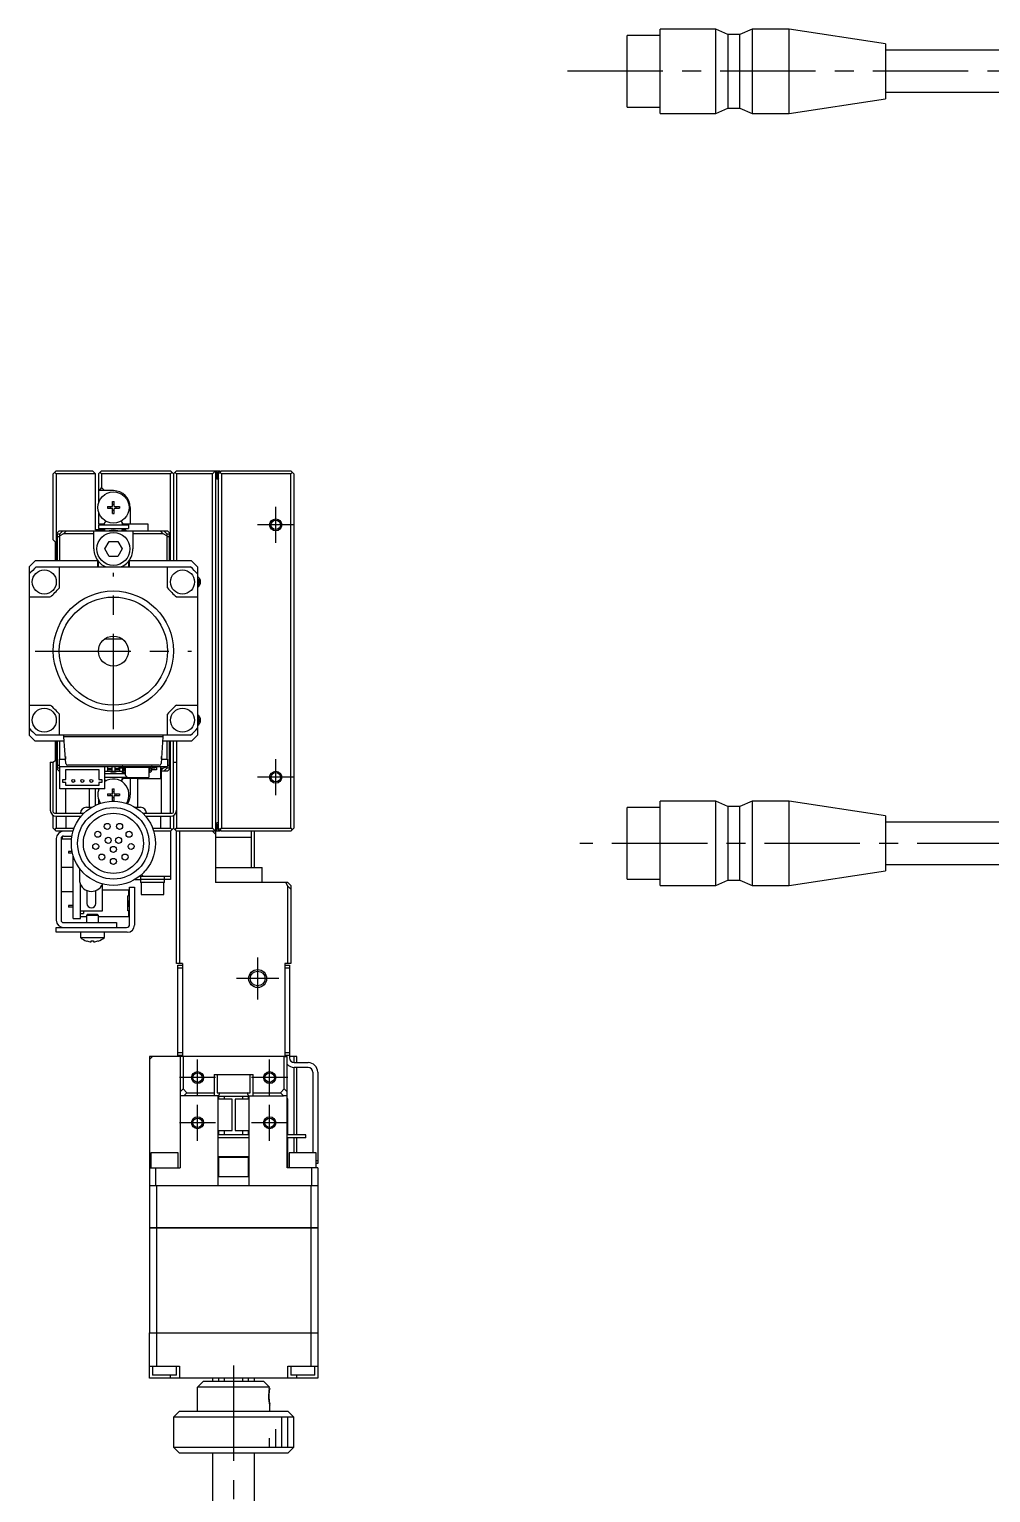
# Model space of a CAD drawing. Extents: x 0 to 729, y -8 to 401.
# Drawn here: x 0 to 160, y 150.4 to 394 of the extents above; entities that cross this region are included whole.
import ezdxf

# ---------------------------------------------------------------- set-up
doc = ezdxf.new("R2010")
doc.units = 0
doc.header["$LTSCALE"] = 0.5
doc.linetypes.add('CENTER', pattern=[50.8, 31.75, -6.35, 6.35, -6.35])
for name, color, linetype in [('MSM_CENTER', 1, 'CENTER'), ('MSM_CONTINUOUS', 7, 'CONTINUOUS'), ('MSM_NARROW', 5, 'CONTINUOUS')]:
    doc.layers.add(name, color=color, linetype=linetype)

msp = doc.modelspace()

# ---------------------------------------------------------------- linework, layer by layer
at = {"layer": 'MSM_CENTER'}
for p, q in [((181.65, 387.01), (88.65, 387.01)), ((41, 308.51), (41, 314.51)), ((44, 311.51), (38, 311.51)), ((14, 277.51), (14, 303.51)), ((1, 290.51), (27, 290.51)), ((41, 266.51), (41, 272.51)), ((44, 269.51), (38, 269.51)), ((239.83, 258.51), (91.6, 258.51)), ((38, 239.51), (38, 232.51)), ((41.5, 236.01), (34.5, 236.01)), ((28, 216.51), (28, 222.51)), ((40, 216.51), (40, 222.51)), ((31, 219.51), (25, 219.51)), ((43, 219.51), (37, 219.51)), ((28, 209.01), (28, 215.01)), ((40, 209.01), (40, 215.01)), ((31, 212.01), (25, 212.01)), ((43, 212.01), (37, 212.01)), ((34, 171.59), (34, 84.16))]:
    msp.add_line(p, q, dxfattribs=at)
at = {"layer": 'MSM_CONTINUOUS'}
for p, q in [((99.46, 381.06), (99.46, 392.96)), ((104.96, 392.96), (99.46, 392.96)), ((104.96, 380.01), (104.96, 394.01)), ((114.26, 394.01), (104.96, 394.01)), ((114.26, 380.01), (114.26, 394.01)), ((116.26, 393.16), (114.26, 394.01)), ((116.26, 393.16), (116.26, 380.86)), ((118.26, 393.16), (116.26, 393.16)), ((120.26, 394.01), (118.26, 393.16)), ((118.26, 380.86), (118.26, 393.16)), ((120.26, 394.01), (120.26, 380.01)), ((126.46, 394.01), (120.26, 394.01)), ((126.46, 380.01), (126.46, 394.01)), ((142.46, 391.58), (126.46, 394.01)), ((142.46, 391.58), (142.46, 382.44)), ((165.96, 390.51), (142.46, 390.51)), ((126.46, 380.01), (142.46, 382.44)), ((142.46, 383.51), (165.96, 383.51)), ((99.46, 381.06), (104.96, 381.06)), ((104.96, 380.01), (114.26, 380.01)), ((114.26, 380.01), (116.26, 380.86)), ((116.26, 380.86), (118.26, 380.86)), ((118.26, 380.86), (120.26, 380.01)), ((120.26, 380.01), (126.46, 380.01)), ((4, 320.01), (4.5, 320.51)), ((4, 309.01), (4, 320.01)), ((4.5, 320.01), (4.25, 320.26)), ((4.5, 320.51), (10.5, 320.51)), ((11, 320.01), (4.5, 320.01)), ((4.5, 320.01), (4.5, 305.51)), ((10.5, 320.51), (11, 320.01)), ((11, 310.71), (11, 320.01)), ((11.5, 320.01), (12, 320.51)), ((11.5, 320.01), (11.5, 315.13)), ((12, 320.01), (11.75, 320.26)), ((12, 320.51), (23.5, 320.51)), ((12, 320.01), (12, 317.71)), ((23.5, 320.01), (12, 320.01)), ((23.5, 320.51), (24, 320.01)), ((23.75, 320.26), (23.5, 320.01)), ((23.5, 305.51), (23.5, 320.01)), ((24.5, 320.51), (24, 320.01)), ((24, 320.01), (24, 305.51)), ((24.5, 320.01), (24.25, 320.26)), ((24.5, 320.51), (31.7, 320.51)), ((30.5, 320.01), (24.5, 320.01)), ((24.5, 320.01), (24.5, 305.51)), ((31, 320.51), (30.5, 320.01)), ((30.5, 261.01), (30.5, 320.01)), ((31, 320.51), (31, 252.01)), ((31.23, 320.51), (31.23, 319.11)), ((31.5, 319.11), (31.23, 319.11)), ((31.4, 320.11), (31.4, 319.41)), ((32, 320.51), (31.5, 320.01)), ((31.5, 261.01), (31.5, 320.01)), ((31.7, 320.51), (31.8, 320.41)), ((31.7, 320.41), (31.9, 320.41)), ((32, 320.01), (31.75, 320.26)), ((32, 320.51), (43.5, 320.51)), ((43.5, 320.01), (32, 320.01)), ((32, 320.01), (32, 261.01)), ((43.5, 320.51), (44, 320.01)), ((43.75, 320.26), (43.5, 320.01)), ((43.5, 261.01), (43.5, 320.01)), ((44, 320.01), (44, 261.01)), ((14, 317.21), (11.5, 317.21)), ((12, 317.71), (11.65, 317.21)), ((12.5, 317.21), (12, 317.71)), ((13, 314.56), (13, 314.27)), ((13, 314.56), (13.8, 314.56)), ((13, 314.27), (13.8, 314.27)), ((13.53, 314.27), (13.53, 314.56)), ((13.86, 315.41), (14.15, 315.41)), ((13.86, 314.62), (13.86, 315.41)), ((14.15, 314.88), (13.86, 314.88)), ((14.15, 314.62), (14.15, 315.41)), ((14.21, 314.56), (15, 314.56)), ((14.21, 314.27), (15, 314.27)), ((14.47, 314.27), (14.47, 314.56)), ((15, 314.56), (15, 314.27)), ((16.8, 314.41), (16.8, 311.71)), ((11.5, 313.7), (11.5, 311.71)), ((12.45, 311.71), (12.62, 312.01)), ((13.86, 313.41), (13.86, 314.21)), ((13.86, 313.94), (14.15, 313.94)), ((13.86, 313.41), (14.15, 313.41)), ((14.15, 313.41), (14.15, 314.21)), ((15.38, 312.01), (15.55, 311.71)), ((5, 310.51), (4.5, 310.01)), ((4.7, 310.01), (5.1, 310.01)), ((4.7, 305.51), (4.7, 310.01)), ((5.1, 309.51), (4.7, 309.51)), ((5, 310.51), (23, 310.51)), ((5.1, 310.01), (5.6, 310.51)), ((5.71, 310.01), (5.1, 309.71)), ((5.1, 305.51), (5.1, 310.01)), ((5.5, 310.51), (5.5, 310.41)), ((6.21, 310.51), (5.71, 310.01)), ((10.75, 310.01), (5.71, 310.01)), ((10.75, 307.51), (10.75, 310.51)), ((12.45, 310.71), (11, 310.71)), ((11.23, 310.51), (11.23, 310.71)), ((11.5, 311.71), (12.45, 311.71)), ((11.5, 311.51), (16.5, 311.51)), ((11.5, 311.51), (11.5, 310.91)), ((11.5, 310.91), (16.5, 310.91)), ((12.45, 310.71), (12.57, 310.51)), ((15.43, 310.51), (15.55, 310.71)), ((15.55, 311.71), (19.7, 311.71)), ((16, 310.71), (15.55, 310.71)), ((16, 310.51), (16, 310.71)), ((16, 310.71), (16.2, 310.51)), ((16.5, 311.51), (16.5, 310.91)), ((17.25, 310.51), (17.25, 307.51)), ((22.29, 310.01), (17.25, 310.01)), ((19.7, 311.71), (19.7, 310.51)), ((22.29, 310.01), (21.79, 310.51)), ((22.9, 309.71), (22.29, 310.01)), ((22.4, 310.51), (22.9, 310.01)), ((22.5, 310.51), (22.5, 310.41)), ((22.9, 310.01), (23.3, 310.01)), ((22.9, 310.01), (22.9, 305.51)), ((23.3, 309.51), (22.9, 309.51)), ((23.5, 310.01), (23, 310.51)), ((23.3, 310.01), (23.3, 305.51)), ((4.35, 308.66), (4, 309.01)), ((4.35, 305.51), (4.35, 308.66)), ((12.56, 307.51), (13.28, 308.76)), ((13.28, 306.26), (12.56, 307.51)), ((13.28, 308.76), (14.72, 308.76)), ((14.72, 308.76), (15.44, 307.51)), ((15.44, 307.51), (14.72, 306.26)), ((1, 305.51), (0, 304.51)), ((0, 304.51), (0, 276.51)), ((11.4, 305.51), (1, 305.51)), ((1.15, 304.51), (26.85, 304.51)), ((5, 304.51), (5, 301.01)), ((11.4, 304.51), (11.4, 305.51)), ((11.51, 304.51), (11.51, 305.43)), ((14.72, 306.26), (13.28, 306.26)), ((16.49, 305.43), (16.49, 304.51)), ((16.6, 305.51), (16.6, 304.51)), ((27, 305.51), (16.6, 305.51)), ((23, 301.01), (23, 304.51)), ((28, 304.51), (27, 305.51)), ((28, 304.51), (28, 276.51)), ((3.5, 299.51), (0, 299.51)), ((28, 299.51), (24.5, 299.51)), ((15.5, 292.51), (12.5, 292.51)), ((0, 281.51), (3.5, 281.51)), ((24.5, 281.51), (28, 281.51)), ((5, 280.01), (5, 276.51)), ((23, 276.51), (23, 280.01)), ((0, 276.51), (1, 275.51)), ((5.82, 275.51), (1, 275.51)), ((26.85, 276.51), (1.15, 276.51)), ((4.35, 272.36), (4.35, 275.51)), ((4.5, 275.51), (4.5, 263.51)), ((4.7, 271.01), (4.7, 275.51)), ((5.1, 272.51), (5.1, 275.51)), ((5.77, 276.21), (5.75, 276.51)), ((6.08, 271.79), (5.77, 276.21)), ((22.23, 276.21), (5.77, 276.21)), ((22.23, 276.21), (21.92, 271.79)), ((27, 275.51), (22.18, 275.51)), ((22.25, 276.51), (22.23, 276.21)), ((22.9, 275.51), (22.9, 272.51)), ((23.3, 275.51), (23.3, 271.01)), ((23.5, 263.51), (23.5, 275.51)), ((24, 272.01), (24, 275.51)), ((24.5, 275.51), (24.5, 272.01)), ((27, 275.51), (28, 276.51)), ((6, 272.94), (6, 272.51)), ((22, 272.51), (22, 272.94)), ((3.5, 272.01), (4, 272.01)), ((3.5, 272.01), (3.5, 264.01)), ((4, 272.01), (4.35, 272.36)), ((4, 263.71), (4, 272.01)), ((4.5, 271.01), (5, 270.51)), ((4.7, 271.51), (5, 271.51)), ((5.07, 271.01), (4.7, 271.01)), ((5, 272.51), (6.03, 272.51)), ((5, 272.51), (5, 271.31)), ((5, 271.31), (23, 271.31)), ((5, 270.51), (5.07, 270.51)), ((5.07, 267.61), (5.07, 271.31)), ((6.07, 270.81), (11.57, 270.81)), ((6.07, 269.16), (6.07, 270.81)), ((21.62, 271.51), (6.38, 271.51)), ((11.57, 270.81), (11.57, 269.16)), ((12.57, 267.61), (12.57, 271.31)), ((12.57, 270.51), (15.59, 270.51)), ((13, 271.31), (13, 270.51)), ((13.75, 270.89), (13, 270.89)), ((13.75, 270.76), (13, 270.76)), ((13.75, 271.31), (13.75, 270.51)), ((14.25, 271.31), (14.25, 270.51)), ((15, 270.89), (14.25, 270.89)), ((15, 270.76), (14.25, 270.76)), ((14.95, 271.08), (14.95, 271.31)), ((14.95, 271.08), (15.46, 271.08)), ((15, 271.08), (15, 270.51)), ((15.2, 271.08), (15.2, 271.31)), ((15.27, 271.08), (15.27, 271.31)), ((15.55, 270.31), (15.43, 270.51)), ((15.5, 271.31), (15.5, 271.31)), ((15.5, 271.08), (15.5, 270.51)), ((15.56, 270.89), (15.5, 270.89)), ((15.56, 270.76), (15.5, 270.76)), ((15.56, 270.98), (15.56, 270.65)), ((15.79, 270.65), (15.79, 270.98)), ((16, 270.89), (15.79, 270.89)), ((16, 270.76), (15.79, 270.76)), ((15.89, 270.55), (16, 270.55)), ((16, 269.86), (16, 271.11)), ((16.1, 271.21), (19.8, 271.21)), ((16.69, 271.31), (16.69, 271.21)), ((17.25, 271.31), (17.25, 271.21)), ((18.1, 271.31), (18.1, 271.21)), ((18.22, 271.31), (18.22, 271.21)), ((19.9, 271.11), (19.9, 269.53)), ((20.11, 270.76), (19.9, 270.76)), ((19.9, 270.55), (20.01, 270.55)), ((20.11, 270.65), (20.11, 270.98)), ((20.22, 271.31), (20.22, 271.23)), ((20.34, 270.98), (20.34, 270.65)), ((21.17, 270.76), (20.34, 270.76)), ((20.44, 271.08), (20.95, 271.08)), ((20.64, 271.31), (20.64, 271.08)), ((20.7, 271.31), (20.7, 271.08)), ((20.95, 271.31), (20.95, 271.08)), ((21.17, 271.31), (21.17, 270.76)), ((21.9, 269.31), (21.9, 271.31)), ((21.9, 271.01), (22.29, 271.01)), ((21.9, 270.63), (22.29, 271.01)), ((23, 270.51), (21.9, 270.51)), ((21.97, 272.51), (23, 272.51)), ((22, 263.51), (22, 270.51)), ((22.29, 271.01), (22.89, 271.31)), ((22.9, 271.01), (22.4, 270.51)), ((22.5, 270.61), (22.5, 270.51)), ((22.9, 271.31), (22.9, 271.01)), ((23.3, 271.01), (22.9, 271.01)), ((23, 272.51), (23, 271.31)), ((23, 271.51), (23.3, 271.51)), ((23, 270.51), (23.5, 271.01)), ((24, 263.71), (24, 272.01)), ((24, 272.01), (24.5, 272.01)), ((24.5, 272.01), (24.5, 264.01)), ((5.57, 269.16), (6.07, 269.16)), ((5.57, 268.66), (5.57, 269.16)), ((6.07, 268.66), (5.57, 268.66)), ((6.07, 268.11), (6.07, 268.66)), ((11.57, 268.11), (6.07, 268.11)), ((11.57, 269.16), (12.07, 269.16)), ((11.57, 268.66), (11.57, 268.11)), ((12.07, 268.66), (11.57, 268.66)), ((12.07, 269.16), (12.07, 268.66)), ((12.57, 270.11), (16, 270.11)), ((12.57, 269.51), (16.3, 269.51)), ((12.62, 269.02), (12.57, 269.1)), ((15.55, 269.31), (15.38, 269.02)), ((15.55, 270.31), (16, 270.31)), ((18, 269.31), (15.55, 269.31)), ((15.89, 270.32), (16, 270.32)), ((16, 270.31), (16, 270.32)), ((16, 270.32), (16, 270.31)), ((16.35, 269.46), (16.03, 269.79)), ((19.8, 269.43), (16.42, 269.43)), ((16.8, 269.31), (16.8, 266.61)), ((18, 269.43), (18, 264.51)), ((18.1, 269.43), (18.1, 269.31)), ((18.1, 269.31), (21.9, 269.31)), ((19.9, 270.32), (20.01, 270.32)), ((12.57, 267.61), (5.07, 267.61)), ((6, 267.61), (6, 263.51)), ((10, 264.51), (10, 267.61)), ((11, 264.84), (11, 267.61)), ((11.5, 267.61), (11.5, 267.33)), ((11.5, 265.9), (11.5, 265.05)), ((13, 266.76), (13, 266.47)), ((13, 266.76), (13.8, 266.76)), ((13, 266.47), (13.8, 266.47)), ((13.53, 266.47), (13.53, 266.76)), ((13.86, 267.61), (14.15, 267.61)), ((13.86, 266.82), (13.86, 267.61)), ((14.15, 267.08), (13.86, 267.08)), ((13.86, 265.61), (13.86, 266.41)), ((13.86, 266.14), (14.15, 266.14)), ((13.86, 265.61), (14.15, 265.61)), ((14.15, 266.82), (14.15, 267.61)), ((14.15, 265.61), (14.15, 266.41)), ((14.21, 266.76), (15, 266.76)), ((14.21, 266.47), (15, 266.47)), ((14.47, 266.47), (14.47, 266.76)), ((15, 266.76), (15, 266.47)), ((104.96, 251.51), (104.96, 265.51)), ((114.26, 265.51), (104.96, 265.51)), ((114.26, 251.51), (114.26, 265.51)), ((116.26, 264.66), (114.26, 265.51)), ((120.26, 265.51), (118.26, 264.66)), ((120.26, 265.51), (120.26, 251.51)), ((126.46, 265.51), (120.26, 265.51)), ((126.46, 251.51), (126.46, 265.51)), ((142.46, 263.08), (126.46, 265.51)), ((4, 261.01), (4, 263.15)), ((4.2, 263.51), (9.1, 263.51)), ((9.5, 264.51), (10.39, 264.51)), ((17.61, 264.51), (18.5, 264.51)), ((18.9, 263.51), (23.8, 263.51)), ((24, 263.15), (24, 261.01)), ((24.5, 264.01), (24.5, 261.01)), ((99.46, 252.56), (99.46, 264.46)), ((104.96, 264.46), (99.46, 264.46)), ((116.26, 264.66), (116.26, 252.36)), ((118.26, 264.66), (116.26, 264.66)), ((118.26, 252.36), (118.26, 264.66)), ((142.46, 263.08), (142.46, 253.94)), ((4.5, 260.51), (4, 261.01)), ((4.25, 260.76), (4.5, 261.01)), ((4.5, 263.01), (8.64, 263.01)), ((4.5, 263.01), (4.5, 261.01)), ((4.5, 261.01), (7.46, 261.01)), ((6.1, 263.01), (6.1, 261.01)), ((8.5, 263.01), (8.5, 262.84)), ((19.36, 263.01), (23.5, 263.01)), ((19.5, 262.84), (19.5, 263.01)), ((20.54, 261.01), (23.5, 261.01)), ((21.9, 261.01), (21.9, 263.01)), ((23.5, 261.01), (23.5, 263.01)), ((23.5, 261.01), (23.75, 260.76)), ((24, 261.01), (23.5, 260.51)), ((24, 261.01), (24.5, 260.51)), ((24.25, 260.76), (24.5, 261.01)), ((24.5, 261.01), (30.5, 261.01)), ((30.5, 261.01), (31, 260.51)), ((31.5, 261.91), (31.23, 261.91)), ((31.23, 260.51), (31.23, 261.91)), ((31.4, 261.61), (31.4, 260.91)), ((31.5, 261.01), (32, 260.51)), ((31.75, 260.76), (32, 261.01)), ((32, 261.01), (43.5, 261.01)), ((44, 261.01), (43.5, 260.51)), ((43.5, 261.01), (43.75, 260.76)), ((190.46, 262.01), (142.46, 262.01)), ((7.29, 260.51), (4.5, 260.51)), ((4.5, 259.31), (4.5, 245.71)), ((5.3, 259.31), (5.3, 245.71)), ((5.5, 259.66), (5.5, 259.21)), ((7.04, 259.21), (5.5, 259.21)), ((5.7, 259.71), (7.1, 259.71)), ((23.5, 260.51), (20.71, 260.51)), ((23.5, 260.51), (23.5, 252.51)), ((31.7, 260.51), (24.5, 260.51)), ((24.5, 238.51), (24.5, 260.51)), ((25, 260.51), (25, 238.51)), ((30.5, 260.51), (31, 260.01)), ((31, 259.51), (37, 259.51)), ((31.8, 260.61), (31.7, 260.51)), ((31.9, 260.61), (31.7, 260.61)), ((43.5, 260.51), (32, 260.51)), ((37, 254.51), (37, 260.51)), ((37.5, 254.51), (37.5, 260.51)), ((7.14, 257.14), (6.5, 257.14)), ((6.5, 257.14), (6.5, 256.89)), ((7.19, 256.89), (6.5, 256.89)), ((7.3, 246.01), (7.3, 256.49)), ((7.3, 254.51), (5.3, 254.51)), ((8.35, 254.38), (8.35, 252.51)), ((31, 254.51), (38.75, 254.51)), ((38.75, 252.01), (38.75, 254.51)), ((126.46, 251.51), (142.46, 253.94)), ((142.46, 255.01), (190.46, 255.01)), ((8.5, 246.01), (8.5, 251.75)), ((12.2, 247.26), (12.2, 251.75)), ((16.7, 251.21), (17.5, 251.21)), ((16.7, 245.01), (16.7, 251.21)), ((17.5, 251.21), (17.5, 244.91)), ((17.61, 252.51), (18.5, 252.51)), ((23.5, 253.01), (18.33, 253.01)), ((18.5, 253.15), (18.5, 252.01)), ((22.5, 252.51), (18.5, 252.51)), ((22.5, 252.01), (18.5, 252.01)), ((18.6, 252.01), (18.6, 250.01)), ((19, 253.01), (18.69, 253.32)), ((22.4, 250.01), (22.4, 252.01)), ((22.5, 252.01), (22.5, 253.01)), ((23.5, 252.51), (22.5, 252.51)), ((43, 252.01), (31, 252.01)), ((43, 251.4), (42.69, 252.01)), ((43, 252.01), (43.5, 251.51)), ((43, 238.51), (43, 251.4)), ((43.5, 250.9), (43, 251.4)), ((43.5, 251.51), (43.5, 238.51)), ((99.46, 252.56), (104.96, 252.56)), ((104.96, 251.51), (114.26, 251.51)), ((114.26, 251.51), (116.26, 252.36)), ((116.26, 252.36), (118.26, 252.36)), ((118.26, 252.36), (120.26, 251.51)), ((120.26, 251.51), (126.46, 251.51)), ((5.3, 250.51), (7.3, 250.51)), ((9.6, 250.66), (9.6, 248.51)), ((11.1, 248.51), (11.1, 250.66)), ((12.2, 250.76), (16.5, 250.76)), ((16.5, 249.76), (16.4, 249.76)), ((16.4, 247.26), (16.4, 249.76)), ((16.4, 248.96), (16.5, 248.96)), ((16.4, 248.59), (16.5, 248.59)), ((16.5, 250.76), (16.5, 249.76)), ((16.5, 248.06), (16.5, 248.96)), ((18.6, 250.01), (22.4, 250.01)), ((6.5, 248.14), (6.5, 247.89)), ((7.3, 248.14), (6.5, 248.14)), ((7.3, 247.89), (6.5, 247.89)), ((8.5, 247.26), (12.2, 247.26)), ((8.5, 246.81), (9.05, 246.81)), ((9.5, 246.26), (8.5, 246.26)), ((9.05, 247.26), (9.05, 246.81)), ((9.7, 246.71), (9.5, 246.51)), ((11.5, 246.51), (9.5, 246.51)), ((9.5, 246.51), (9.5, 245.31)), ((9.7, 246.71), (11.3, 246.71)), ((11.5, 246.51), (11.3, 246.71)), ((11.5, 245.31), (11.5, 246.51)), ((16.5, 246.26), (11.5, 246.26)), ((16.4, 248.44), (16.5, 248.44)), ((16.4, 248.06), (16.5, 248.06)), ((16.5, 247.26), (16.4, 247.26)), ((16.5, 247.26), (16.5, 246.26)), ((4.5, 243.71), (4.5, 244.51)), ((4.5, 244.51), (16.2, 244.51)), ((16.3, 243.71), (4.5, 243.71)), ((5.7, 245.31), (14.5, 245.31)), ((7.3, 246.01), (8.5, 246.01)), ((8.5, 243.71), (8.5, 242.82)), ((12.5, 242.82), (12.5, 243.71)), ((14.5, 245.31), (14.5, 244.51)), ((8.5, 242.82), (12.5, 242.82)), ((9.55, 242.26), (9.57, 242.26)), ((10.3, 242.26), (10.7, 242.26)), ((10.3, 242.13), (10.3, 242.26)), ((10.7, 242.26), (10.7, 242.13)), ((11.43, 242.26), (11.45, 242.26)), ((25.5, 238.51), (24.5, 238.51)), ((24.7, 238.21), (25.5, 238.21)), ((24.7, 223.21), (24.7, 238.21)), ((25.5, 237.71), (24.7, 237.71)), ((25.5, 238.51), (25.5, 223.01)), ((43.5, 238.51), (42.5, 238.51)), ((42.5, 238.51), (42.5, 223.01)), ((42.5, 238.21), (43.3, 238.21)), ((43.3, 237.71), (42.5, 237.71)), ((43.3, 238.21), (43.3, 222.81)), ((20, 222.51), (20.5, 223.01)), ((42.5, 223.01), (20, 223.01)), ((20, 223.01), (20, 194.52)), ((24.7, 223.71), (25.5, 223.71)), ((25.5, 223.21), (24.7, 223.21)), ((25.1, 223.01), (25.1, 204.51)), ((25.6, 223.01), (25.6, 217.63)), ((42.4, 217.63), (42.4, 223.01)), ((42.5, 223.71), (43.3, 223.71)), ((43.3, 223.21), (42.5, 223.21)), ((42.5, 223.01), (42.9, 223.01)), ((42.9, 204.51), (42.9, 223.01)), ((44.5, 223.01), (43.3, 223.01)), ((44, 223.01), (44, 222.02)), ((44.1, 222.01), (46.4, 222.01)), ((44.5, 222.01), (44.5, 223.01)), ((30.75, 220.01), (37.25, 220.01)), ((30.75, 220.01), (30.75, 216.51)), ((31.25, 220.01), (31.25, 217.01)), ((36.75, 217.01), (36.75, 220.01)), ((37.25, 216.51), (37.25, 220.01)), ((44, 221.22), (44, 210.01)), ((46.4, 221.21), (44.1, 221.21)), ((44.5, 210.01), (44.5, 221.21)), ((47.2, 220.41), (47.2, 207.01)), ((48, 220.41), (48, 205.21)), ((25.1, 217.13), (25.6, 217.63)), ((25.6, 217.63), (26.21, 217.01)), ((26.21, 217.01), (25.71, 216.51)), ((26.21, 217.01), (30.75, 217.01)), ((31.25, 217.01), (36.75, 217.01)), ((31.72, 217.02), (31.51, 216.51)), ((36.49, 216.51), (36.28, 217.02)), ((37.25, 217.01), (41.79, 217.01)), ((41.79, 217.01), (42.4, 217.63)), ((42.29, 216.51), (41.79, 217.01)), ((42.4, 217.63), (42.9, 217.13)), ((25.71, 216.51), (25.1, 216.51)), ((31.51, 216.51), (25.71, 216.51)), ((31.4, 216.51), (31.4, 201.51)), ((31.4, 216.41), (36.6, 216.41)), ((31.5, 216.01), (31.4, 216.01)), ((33.75, 215.91), (31.4, 215.91)), ((31.5, 216.41), (31.5, 215.91)), ((32.5, 215.91), (32.5, 216.41)), ((33.75, 210.71), (33.75, 215.91)), ((34.25, 215.91), (34.25, 210.71)), ((36.6, 215.91), (34.25, 215.91)), ((35.5, 216.41), (35.5, 215.91)), ((36.49, 216.51), (42.29, 216.51)), ((36.5, 215.91), (36.5, 216.41)), ((36.6, 216.01), (36.5, 216.01)), ((36.6, 201.51), (36.6, 216.51)), ((42.9, 216.51), (42.29, 216.51)), ((43, 216.01), (42.9, 216.01)), ((43, 210.01), (43, 216.01)), ((31.4, 210.71), (33.75, 210.71)), ((36.6, 210.01), (31.4, 210.01)), ((36.6, 209.51), (31.4, 209.51)), ((31.5, 210.71), (31.5, 210.01)), ((32.5, 210.01), (32.5, 210.71)), ((34.25, 210.71), (36.6, 210.71)), ((35.5, 210.71), (35.5, 210.01)), ((36.5, 210.01), (36.5, 210.71)), ((46, 210.01), (42.9, 210.01)), ((46, 209.51), (42.9, 209.51)), ((43, 204.51), (43, 209.51)), ((44, 209.51), (44, 207.01)), ((44.5, 207.01), (44.5, 209.51)), ((46, 209.51), (46, 210.01)), ((24.75, 207.01), (20.25, 207.01)), ((20.25, 207.01), (20.25, 204.51)), ((24.75, 204.51), (24.75, 207.01)), ((31.4, 206.41), (36.6, 206.41)), ((36.6, 206.21), (31.4, 206.21)), ((31.5, 206.21), (31.5, 203.01)), ((36.5, 203.01), (36.5, 206.21)), ((47.75, 207.01), (43.25, 207.01)), ((43.25, 207.01), (43.25, 204.51)), ((47.75, 204.51), (47.75, 207.01)), ((47.75, 205.71), (48, 205.71)), ((48, 205.21), (47.75, 205.21)), ((20, 204.51), (25.1, 204.51)), ((21, 204.51), (21, 201.51)), ((36.6, 203.01), (31.4, 203.01)), ((48, 204.51), (42.9, 204.51)), ((47, 201.51), (47, 204.51)), ((48, 204.51), (48, 194.52)), ((48, 201.51), (20, 201.51)), ((21.15, 201.51), (21.15, 194.52)), ((46.85, 201.51), (46.85, 194.52)), ((20, 194.52), (48, 194.52)), ((20, 194.51), (20, 177.02)), ((48, 194.51), (20, 194.51)), ((20.01, 194.51), (20.01, 194.52)), ((21.15, 194.51), (21.15, 177.02)), ((21.16, 194.51), (21.16, 194.52)), ((46.84, 194.51), (46.84, 194.52)), ((46.85, 194.51), (46.85, 177.02)), ((47.99, 194.51), (47.99, 194.52)), ((48, 194.51), (48, 177.02)), ((20, 177.02), (48, 177.02)), ((48, 177.01), (20, 177.01)), ((20, 169.51), (20, 177.01)), ((20.01, 177.01), (20.01, 177.02)), ((21.15, 177.01), (21.15, 171.51)), ((21.16, 177.01), (21.16, 177.02)), ((46.84, 177.01), (46.84, 177.02)), ((46.85, 177.01), (46.85, 171.51)), ((47.99, 177.01), (47.99, 177.02)), ((48, 177.01), (48, 169.51)), ((20, 171.51), (25, 171.51)), ((20.5, 171.51), (20.5, 170.01)), ((24.5, 170.01), (24.5, 171.51)), ((25, 171.51), (25, 169.51)), ((43, 171.51), (48, 171.51)), ((43, 169.51), (43, 171.51)), ((43.5, 171.51), (43.5, 170.01)), ((47.5, 170.01), (47.5, 171.51)), ((48, 169.51), (20, 169.51)), ((24.5, 170.01), (20.5, 170.01)), ((23.5, 169.51), (23.5, 170.01)), ((29, 169.01), (28, 168.01)), ((29, 169.01), (39, 169.01)), ((30.5, 169.51), (30.5, 169.01)), ((31.5, 169.51), (31.5, 169.01)), ((32.5, 169.01), (32.5, 169.51)), ((35.5, 169.51), (35.5, 169.01)), ((36.5, 169.01), (36.5, 169.51)), ((37.5, 169.01), (37.5, 169.51)), ((40, 168.01), (39, 169.01)), ((47.5, 170.01), (43.5, 170.01)), ((44.5, 169.51), (44.5, 170.01)), ((40, 168.01), (28, 168.01)), ((28, 164.01), (28, 168.01)), ((25, 164.01), (24, 163.01)), ((25, 164.01), (43, 164.01)), ((40, 165.26), (40, 165.27)), ((40, 165.01), (40, 164.01)), ((44, 163.01), (43, 164.01)), ((44, 163.01), (24, 163.01)), ((24, 163.01), (24, 158.01)), ((44, 158.01), (44, 163.01)), ((24, 158.01), (44, 158.01)), ((24, 158.01), (25, 157.01)), ((43, 157.01), (25, 157.01)), ((30.5, 157.01), (30.5, 133.51)), ((37.5, 133.51), (37.5, 157.01)), ((43, 157.01), (44, 158.01))]:
    msp.add_line(p, q, dxfattribs=at)
for centre, radius in [((14, 314.41), 2.6), ((41, 311.51), 0.783), ((14, 307.51), 2.75), ((2.5, 302.01), 2), ((25.5, 302.01), 2), ((14, 290.51), 10), ((14, 290.51), 9), ((14, 290.51), 2.5), ((2.5, 279.01), 2), ((25.5, 279.01), 2), ((7.32, 268.91), 0.25), ((8.82, 268.91), 0.25), ((10.32, 268.91), 0.25), ((41, 269.51), 0.783), ((14, 258.51), 7), ((14, 258.51), 5.95), ((14, 258.51), 5), ((12.97, 261.33), 0.5), ((15.03, 261.33), 0.5), ((11.05, 257.99), 0.5), ((11.4, 260.01), 0.5), ((13.13, 259.01), 0.5), ((14.87, 259.01), 0.5), ((16.6, 260.01), 0.5), ((16.95, 257.99), 0.5), ((12.07, 256.22), 0.5), ((14, 257.51), 0.5), ((14, 255.51), 0.5), ((15.93, 256.22), 0.5), ((38, 236.01), 1.23), ((28, 219.51), 0.783), ((40, 219.51), 0.783), ((28, 212.01), 0.783), ((40, 212.01), 0.783)]:
    msp.add_circle(centre, radius, dxfattribs=at)
for centre, radius, start, end in [((31.7, 320.11), 0.3, 90, 180), ((31.7, 319.41), 0.3, 180, 228.1897), ((14, 314.41), 2.8, 0, 90), ((13.8, 314.62), 0.06, 270, 0), ((13.8, 314.21), 0.06, 0, 90), ((14.21, 314.62), 0.06, 180, 270), ((14.21, 314.21), 0.06, 90, 180), ((14, 311.21), 1.59, 143.8028, 169.107), ((14.12, 311.1), 1.75, 142.994, 148.6217), ((13.89, 311.1), 1.75, 31.3783, 37.006), ((14, 311.21), 1.59, 10.893, 36.1972), ((14, 311.21), 1.59, 190.8931, 206.1642), ((14, 308.01), 2.6, 74.0576, 105.9424), ((14, 311.21), 1.59, 333.8358, 349.1069), ((14, 307.51), 3.25, 180, 220.0046), ((14, 307.51), 3.25, 319.9955, 0), ((14, 290.51), 19, 132.5369, 137.4631), ((14, 307.51), 3.25, 220.0056, 247.3864), ((14, 307.51), 3.25, 292.6057, 319.9942), ((14, 290.51), 19, 42.5369, 47.4631), ((27.5, 302.01), 0.783, 309.6548, 50.3452), ((-9.16, 313.68), 19, 311.7998, 318.2002), ((37.16, 313.68), 19, 221.7998, 228.2002), ((-9.16, 267.35), 19, 41.7998, 48.2002), ((37.16, 267.35), 19, 131.7998, 138.2002), ((27.5, 279.01), 0.783, 309.6548, 50.3452), ((14, 290.51), 19, 222.5369, 227.4631), ((14, 290.51), 19, 312.5369, 317.4631), ((6.38, 271.81), 0.3, 184, 270), ((14, 273.01), 2.6, 254.0576, 285.9424), ((14, 269.81), 1.59, 10.893, 26.1641), ((15.46, 270.98), 0.33, 0, 90), ((15.46, 270.98), 0.1, 0, 90), ((15.89, 270.65), 0.33, 180, 270), ((15.89, 270.65), 0.1, 180, 270), ((16.1, 271.11), 0.1, 90, 180), ((19.8, 271.11), 0.1, 0, 90), ((20.01, 270.65), 0.33, 270, 0), ((20.01, 270.65), 0.1, 270, 0), ((20.44, 270.98), 0.33, 90, 180), ((20.44, 270.98), 0.1, 90, 180), ((21.62, 271.81), 0.3, 270, 356), ((14, 266.61), 2.6, 326.3001, 123.2352), ((14, 269.81), 1.59, 206.1505, 216.1973), ((14.12, 269.93), 1.75, 211.3783, 217.006), ((14, 269.81), 1.59, 323.8027, 349.1069), ((13.89, 269.93), 1.75, 322.994, 328.6217), ((16.1, 269.86), 0.1, 180, 225), ((16.42, 269.53), 0.1, 225, 270), ((19.8, 269.53), 0.1, 270, 0), ((14, 266.61), 2.6, 157.3801, 213.6999), ((13.8, 266.82), 0.06, 270, 0), ((13.8, 266.41), 0.06, 0, 90), ((14.21, 266.82), 0.06, 180, 270), ((14.21, 266.41), 0.06, 90, 180), ((14, 266.61), 2.8, 327.383, 0), ((4.5, 264.01), 1, 180, 270), ((4.2, 263.71), 0.2, 180, 270), ((9.5, 263.51), 1, 90, 180), ((18.5, 263.51), 1, 0, 90), ((23.5, 264.01), 1, 270, 0), ((23.8, 263.71), 0.2, 270, 0), ((31.7, 261.61), 0.3, 131.8103, 180), ((31.7, 260.91), 0.3, 180, 270), ((5.7, 259.31), 1.2, 90, 180), ((5.7, 259.31), 0.4, 90, 180), ((9.5, 254.51), 1, 208.9988, 234.2683), ((18.5, 254.51), 1, 306.87, 331.0012), ((10.35, 252.51), 2, 180, 337.5377), ((10.35, 248.51), 0.75, 180, 360), ((5.7, 245.71), 1.2, 180, 270), ((5.7, 245.71), 0.4, 180, 270), ((16.2, 245.01), 0.5, 270, 0), ((16.3, 244.91), 1.2, 270, 0), ((10.5, 245.31), 3.2, 231.3178, 252.73), ((10.5, 245.31), 3.19, 253.0947, 266.4097), ((10.5, 245.31), 3.19, 273.5903, 286.9053), ((10.5, 245.31), 3.2, 287.27, 308.6822), ((44.1, 222.81), 1.6, 221.4097, 270), ((44.1, 222.81), 0.8, 180, 270), ((46.4, 220.41), 1.6, 0, 90), ((46.4, 220.41), 0.8, 0, 90), ((45.87, 166.51), 6, 167.9767, 192.0233)]:
    msp.add_arc(centre, radius, start, end, dxfattribs=at)
at = {"layer": 'MSM_NARROW'}
for p, q in [((39.94, 167.78), (40, 168.01)), ((41, 158.01), (41, 161.01)), ((42, 158.01), (42, 163.01)), ((43, 158.01), (43, 163.01)), ((40, 158.01), (40, 159.51))]:
    msp.add_line(p, q, dxfattribs=at)
for centre, radius in [((41, 311.51), 1), ((41, 269.51), 1), ((38, 236.01), 1.5), ((28, 219.51), 1), ((40, 219.51), 1), ((28, 212.01), 1), ((40, 212.01), 1)]:
    msp.add_circle(centre, radius, dxfattribs=at)
for centre, radius, start, end in [((27.5, 302.01), 1, 299.9999, 60), ((27.5, 279.01), 1, 300, 60), ((45.79, 166.51), 5.98, 167.788, 194.5016)]:
    msp.add_arc(centre, radius, start, end, dxfattribs=at)

doc.saveas('drawing.dxf')
